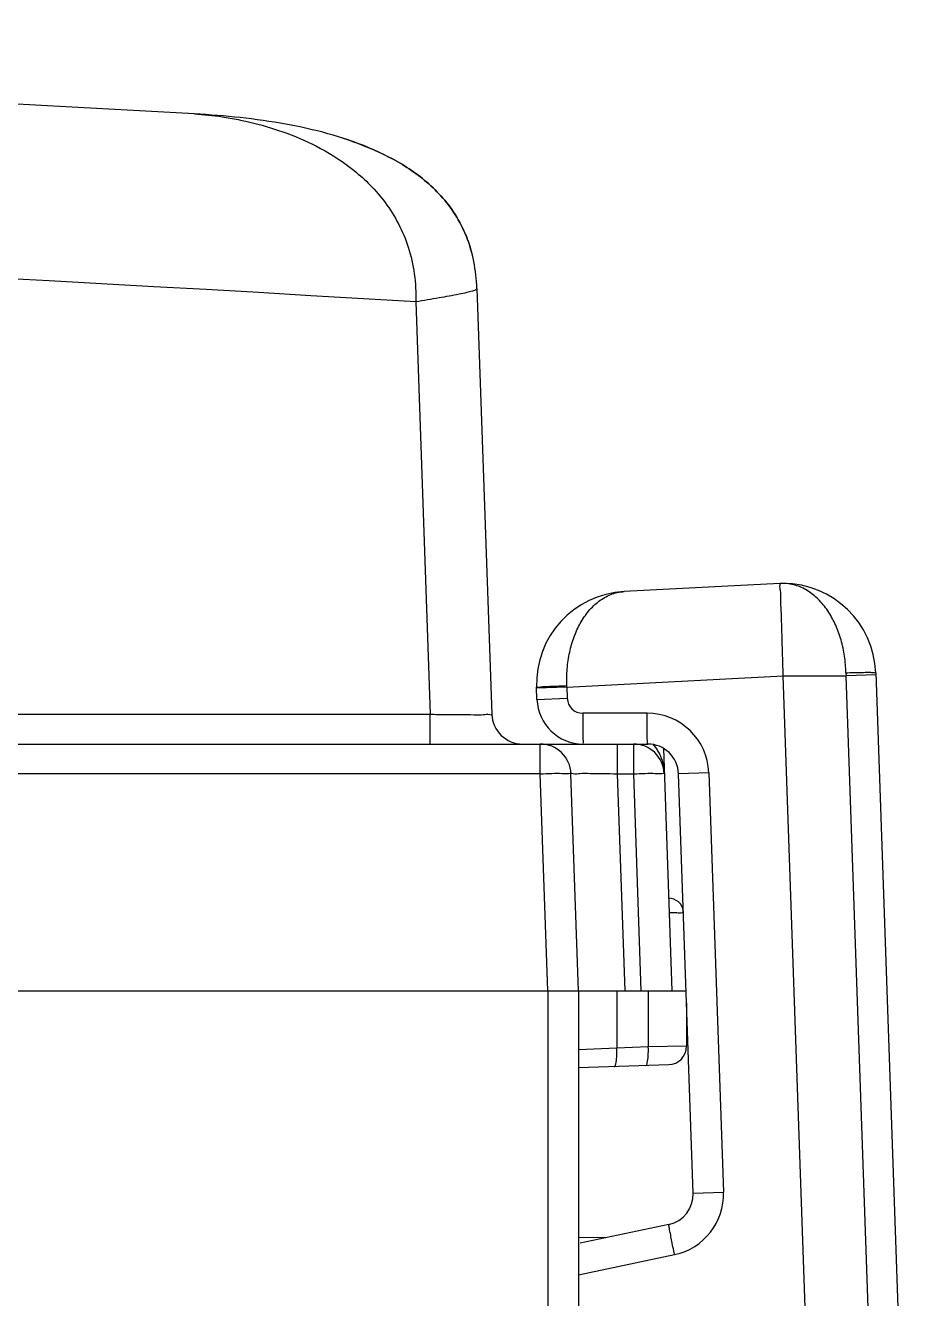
# Model space of a CAD drawing. Header units: millimetres. Extents: x -1995 to -555, y 489 to 1011.
# Drawn here: x -1459.06 to -1430.22, y 668.35 to 709.63 of the extents above; entities that cross this region are included whole.
import ezdxf

# ---------------------------------------------------------------- set-up
doc = ezdxf.new("R2010")
doc.units = ezdxf.units.MM

msp = doc.modelspace()

# ---------------------------------------------------------------- linework, layer by layer
at = {"color": 7, "linetype": 'Continuous'}
for p, q in [((-1444.433, 701.104), (-1443.951, 687.295)), ((-1446.416, 700.664), (-1445.95, 687.295)), ((-1434.613, 691.536), (-1439.659, 691.272)), ((-1434.508, 691.536), (-1434.613, 691.536)), ((-1434.508, 691.536), (-1434.509, 691.536)), ((-1432.475, 688.641), (-1432.472, 688.54)), ((-1431.508, 688.574), (-1432.472, 688.54)), ((-1431.51, 688.641), (-1430.219, 651.667)), ((-1442.487, 687.778), (-1442.5, 688.171)), ((-1441.517, 688.171), (-1442.499, 688.137)), ((-1441.517, 688.172), (-1441.519, 688.223)), ((-1441.517, 688.171), (-1434.508, 688.539)), ((-1441.517, 688.171), (-1441.505, 687.812)), ((-1434.508, 688.539), (-1432.472, 688.54)), ((-1433.147, 649.563), (-1434.508, 688.539)), ((-1431.184, 651.633), (-1432.472, 688.54)), ((-1442.487, 687.778), (-1441.505, 687.812)), ((-1664.33, 687.295), (-1445.95, 687.295)), ((-1445.95, 686.33), (-1445.95, 687.295)), ((-1438.917, 687.329), (-1441.005, 687.329)), ((-1667.895, 686.33), (-1438.899, 686.33)), ((-1442.385, 685.365), (-1442.385, 686.33)), ((-1439.886, 686.33), (-1439.886, 685.365)), ((-1439.362, 686.33), (-1439.362, 685.365)), ((-1438.392, 686.189), (-1438.117, 678.33)), ((-1442.385, 685.365), (-1667.895, 685.365)), ((-1442.139, 678.33), (-1442.385, 685.365)), ((-1441.14, 678.33), (-1441.386, 685.365)), ((-1439.886, 685.365), (-1439.362, 685.365)), ((-1439.886, 685.365), (-1439.641, 678.33)), ((-1439.362, 685.365), (-1439.117, 678.33)), ((-1436.918, 685.399), (-1437.9, 685.365)), ((-1437.425, 671.765), (-1437.9, 685.365)), ((-1436.918, 685.399), (-1436.443, 671.799)), ((-1672.64, 678.33), (-1437.654, 678.33)), ((-1442.14, 678.33), (-1442.14, 648.282)), ((-1441.14, 678.33), (-1441.14, 633.356)), ((-1439.9, 678.33), (-1439.9, 676.47)), ((-1438.879, 678.33), (-1438.879, 676.506)), ((-1437.64, 677.924), (-1437.64, 676.532)), ((-1439.9, 676.47), (-1441.14, 676.409)), ((-1438.879, 676.506), (-1439.9, 676.47)), ((-1437.64, 676.532), (-1438.879, 676.506)), ((-1438.219, 675.932), (-1441.14, 675.83)), ((-1437.425, 671.765), (-1436.443, 671.8)), ((-1438.216, 670.752), (-1441.087, 670.142)), ((-1440.274, 670.315), (-1441.14, 670.33)), ((-1441.14, 669.112), (-1438.026, 669.773))]:
    msp.add_line(p, q, dxfattribs=at)
for centre, radius, start, end in [((-1555.14, -1090.37), 1800, 86.76581, 93.23419), ((-1452.268, 695.117), 11.405, 71.0904, 72.5744), ((-1555.14, -1090.01), 1793.972, 86.525468, 93.474533), ((-1434.508, 688.536), 3, 2, 90), ((-1439.502, 688.276), 3, 93, 182), ((-1440.988, 687.83), 1.5, 182, 270.0014), ((-1441.005, 687.829), 0.5, 182.0056, 270.0001), ((-1442.952, 687.33), 1, 182.0002, 270), ((-1438.917, 685.329), 2, 2.0043, 90.0047), ((-1442.385, 685.33), 1, 2, 90.0019), ((-1439.362, 685.33), 1, 2, 90), ((-1438.899, 685.33), 1, 2, 89.9997), ((-1438.228, 680.83), 0.5, 8.4772, 89.999), ((-1438.24, 676.532), 0.6, 272.0016, 0.0001), ((-1438.424, 671.73), 1, 282, 1.9998), ((-1438.442, 671.73), 2, 281.999, 1.9967)]:
    msp.add_arc(centre, radius, start, end, dxfattribs=at)
for points, start_tangent, end_tangent in [([(-1444.433, 701.104), (-1444.535, 701.976), (-1444.775, 702.788), (-1445.141, 703.5), (-1445.603, 704.104), (-1446.129, 704.608), (-1446.702, 705.025), (-1447.936, 705.666), (-1450.63, 706.428), (-1453.589, 706.763)], (-0.034899, 0.999391), (-0.998407, 0.056417)), ([(-1453.589, 706.763), (-1452.688, 706.667), (-1451.669, 706.463), (-1450.596, 706.135), (-1449.499, 705.641), (-1448.412, 704.924), (-1447.893, 704.454), (-1447.41, 703.89), (-1446.661, 702.441), (-1446.465, 701.575), (-1446.416, 700.664)], (0.998407, -0.056417), (-0.033062, -0.999453)), ([(-1448.572, 705.907), (-1447.936, 705.666), (-1446.702, 705.026), (-1446.129, 704.608), (-1445.603, 704.105), (-1445.141, 703.5), (-1444.775, 702.788), (-1444.575, 702.154)], (0.945987, -0.324205), (0.233172, -0.972436)), ([(-1444.433, 701.104), (-1444.442, 701.083), (-1444.47, 701.061), (-1444.517, 701.039), (-1444.582, 701.015), (-1444.765, 700.966), (-1445.012, 700.913), (-1445.658, 700.795), (-1446.416, 700.664)], (0.034925, -0.99939), (-0.984852, -0.173394)), ([(-1434.508, 688.54), (-1434.524, 689.123), (-1434.54, 689.686), (-1434.556, 690.202), (-1434.572, 690.658), (-1434.585, 691.032), (-1434.597, 691.308), (-1434.607, 691.479), (-1434.613, 691.536)], (-0.026633, 0.999645), (-0.999906, -0.013706)), ([(-1432.475, 688.641), (-1432.52, 689.177), (-1432.634, 689.705), (-1432.807, 690.182), (-1433.03, 690.598), (-1433.327, 690.979), (-1433.669, 691.269), (-1434.064, 691.464), (-1434.508, 691.536)], (-0.022048, 0.999757), (-1, 0.000016)), ([(-1441.519, 688.223), (-1441.508, 688.767), (-1441.427, 689.31), (-1441.283, 689.805), (-1441.083, 690.242), (-1440.806, 690.646), (-1440.482, 690.957), (-1440.099, 691.175), (-1439.66, 691.272)], (-0.042805, 0.999083), (0.998621, 0.052504)), ([(-1432.475, 688.641), (-1432.224, 688.648), (-1431.998, 688.653), (-1431.801, 688.655), (-1431.645, 688.653), (-1431.545, 688.649), (-1431.51, 688.641)], (0.999432, 0.033685), (0.0349, -0.999391)), ([(-1442.5, 688.171), (-1442.467, 688.177)], (-0.0349, 0.999391), (0.992091, -0.125519)), ([(-1442.467, 688.177), (-1442.375, 688.184), (-1442.225, 688.193), (-1442.023, 688.203), (-1441.783, 688.213), (-1441.519, 688.223)], (0.992091, -0.125519), (0.99938, 0.035204)), ([(-1445.95, 687.295), (-1445.431, 687.287), (-1444.949, 687.282), (-1444.535, 687.281), (-1444.218, 687.282), (-1444.019, 687.287), (-1443.951, 687.295)], (0.99985, -0.017348), (-0.040902, 0.999163)), ([(-1441.005, 687.329), (-1441.004, 687.071), (-1441.003, 686.838), (-1441, 686.633), (-1440.997, 686.471), (-1440.992, 686.367), (-1440.988, 686.33)], (0.000011, -1), (1, -0.000003)), ([(-1438.899, 686.33), (-1438.904, 686.364), (-1438.908, 686.459), (-1438.911, 686.612), (-1438.914, 686.818), (-1438.916, 687.061), (-1438.917, 687.329)], (-1, 0.000003), (-0.000011, 1)), ([(-1438.722, 686.308), (-1438.7, 686.283), (-1438.617, 686.175), (-1438.54, 686.047)], (0.673282, -0.739386), (0.468201, -0.883622)), ([(-1438.54, 686.047), (-1438.473, 685.903), (-1438.42, 685.741), (-1438.381, 685.561), (-1438.363, 685.365)], (0.468201, -0.883622), (0.034968, -0.999388)), ([(-1442.385, 685.365), (-1442.003, 685.376), (-1441.679, 685.379), (-1441.462, 685.376), (-1441.386, 685.365)], (0.999392, 0.034857), (0.034899, -0.999391)), ([(-1441.386, 685.365), (-1441.312, 685.374), (-1441.1, 685.379), (-1440.768, 685.379), (-1440.351, 685.374), (-1439.886, 685.365)], (-0.040905, 0.999163), (0.999731, -0.023194)), ([(-1439.362, 685.365), (-1438.98, 685.376), (-1438.656, 685.379), (-1438.439, 685.376), (-1438.363, 685.365)], (0.999392, 0.034857), (0.0349, -0.999391)), ([(-1437.742, 680.859), (-1437.786, 680.851), (-1437.956, 680.853), (-1438.205, 680.853)], (-0.999137, 0.041538), (-0.999248, -0.038772)), ([(-1439.984, 675.87), (-1439.935, 675.952), (-1439.904, 676.171), (-1439.9, 676.47)], (0.999391, 0.034899), (-0.033848, 0.999427)), ([(-1438.963, 675.906), (-1438.914, 675.988), (-1438.883, 676.207), (-1438.879, 676.506)], (0.999391, 0.034899), (-0.033848, 0.999427)), ([(-1438.026, 669.773), (-1438.079, 670.026), (-1438.126, 670.253), (-1438.165, 670.454), (-1438.196, 670.613), (-1438.213, 670.716), (-1438.216, 670.752)], (-0.207861, 0.978158), (0.978149, 0.207905))]:
    msp.add_spline(points, degree=3, dxfattribs=dict(at, start_tangent=start_tangent, end_tangent=end_tangent))

doc.saveas('drawing.dxf')
